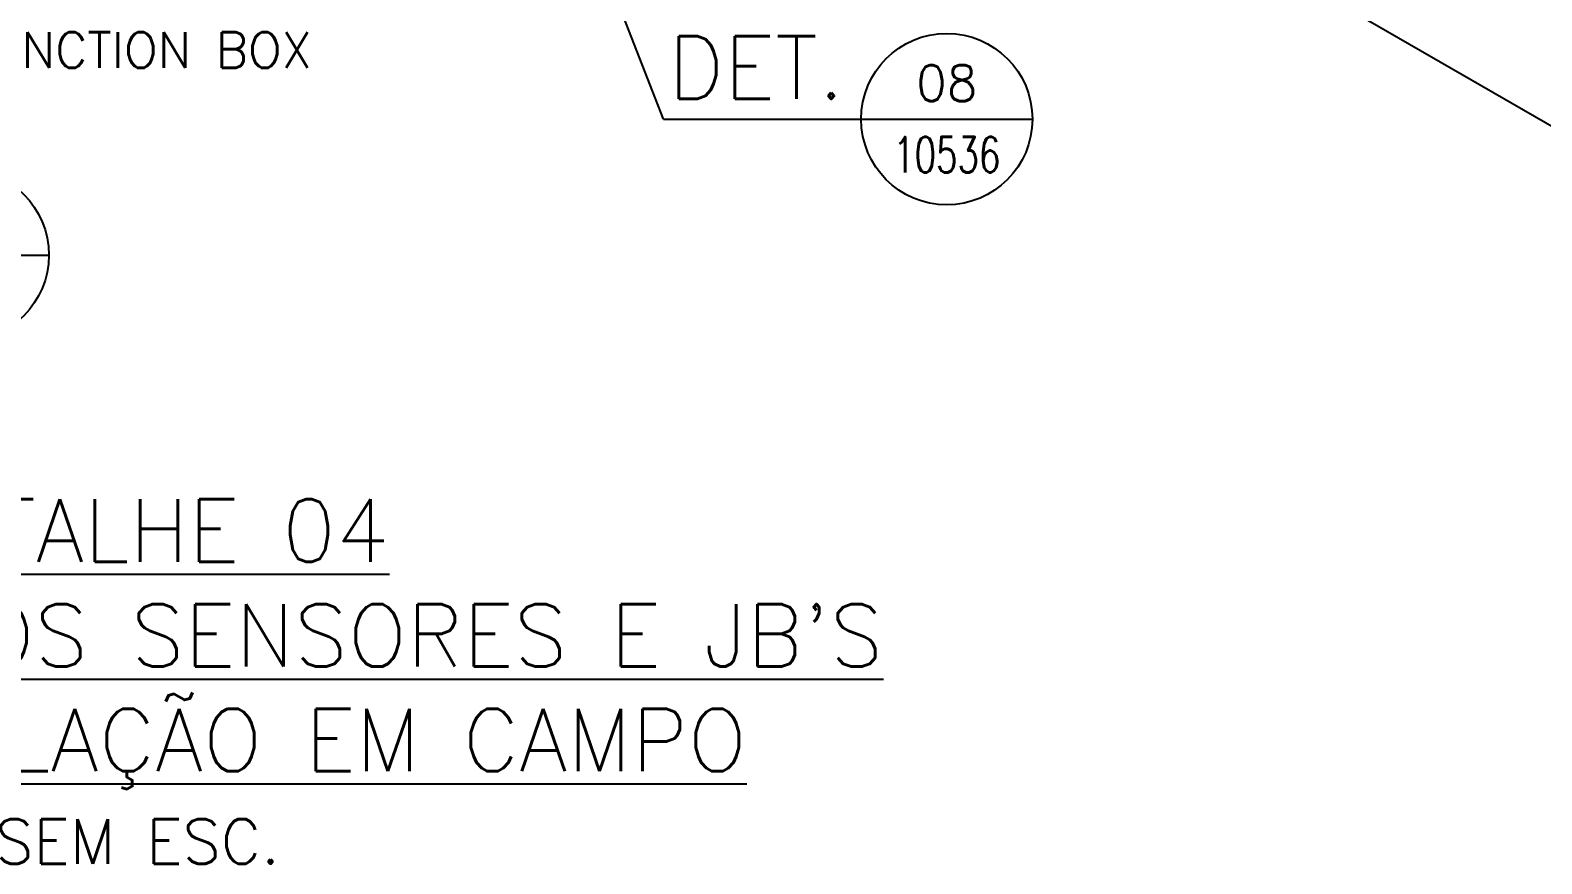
# Model space of a CAD drawing. Header units: millimetres. Extents: x 0 to 8410, y 0 to 5940.
# Drawn here: x 1523 to 2369, y 3961 to 4427 of the extents above; entities that cross this region are included whole.
import ezdxf
from ezdxf.enums import TextEntityAlignment as Align

# ---------------------------------------------------------------- set-up
doc = ezdxf.new("R2010")
doc.units = ezdxf.units.MM
doc.header["$LTSCALE"] = 5
for name, color, linetype in [('DP_TUBOS', 7, 'Continuous'), ('EL5', 5, 'Continuous'), ('ER100', 3, 'Continuous'), ('ER140', 4, 'Continuous'), ('ER80', 3, 'Continuous')]:
    doc.layers.add(name, color=color, linetype=linetype)
doc.styles.add('R80', font='simplex.shx', dxfattribs={"height": 2})

msp = doc.modelspace()

# ---------------------------------------------------------------- linework, layer by layer
at = {"layer": 'DP_TUBOS'}
for p, q in [((1877.39, 4377.48), (1760.17, 4678.05)), ((1877.39, 4377.48), (2084.07, 4377.48)), ((1326.42, 4301.35), (1533.1, 4301.35))]:
    msp.add_line(p, q, dxfattribs=at)
for centre in [(2036.11, 4377.48), (1485.14, 4301.35)]:
    msp.add_circle(centre, 47.96, dxfattribs=at)
at = {"layer": 'EL5', "extrusion": (0.707107, 0.408248, 0.57735)}
msp.add_line((2226.08, 4459.46), (2466.05, 4320.91), dxfattribs=at)

# ---------------------------------------------------------------- texts
at = {"layer": 'ER100', "style": 'R80'}
msp.add_text('SEM ESC.', height=25, dxfattribs=at).set_placement((1582.82, 3973.07), align=Align.MIDDLE_CENTER)
at = {"layer": 'ER140', "style": 'R80'}
msp.add_text('DET.', height=35, dxfattribs=at).set_placement((1879.91, 4406.34), align=Align.MIDDLE_LEFT)
for s, p in [('%%UDETALHE 04', (1582.82, 4147.18)), ("%%UDISPOSIÇÃO DOS SENSORES E JB'S", (1582.82, 4088.43)), ('%%UPARA INSTALAÇÃO EM CAMPO', (1582.82, 4029.84))]:
    msp.add_text(s, height=35, dxfattribs=at).set_placement(p, align=Align.MIDDLE_CENTER)
at = {"layer": 'ER80', "style": 'R80'}
msp.add_text('08', height=20, dxfattribs=at).set_placement((2036.11, 4397.62), align=Align.MIDDLE_CENTER)
at = {"layer": 'ER80', "style": 'R80', "width": 0.7}
msp.add_text('10536', height=20, dxfattribs=at).set_placement((2036.11, 4357.51), align=Align.MIDDLE_CENTER)
at = {"layer": 'ER80', "insert": (1680.62, 4459.5), "char_height": 20, "width": 370.6822, "attachment_point": 3, "style": 'R80'}
msp.add_mtext('iFJB-CCG3\\PFIELD JUNCTION BOX', dxfattribs=at)

doc.saveas('drawing.dxf')
